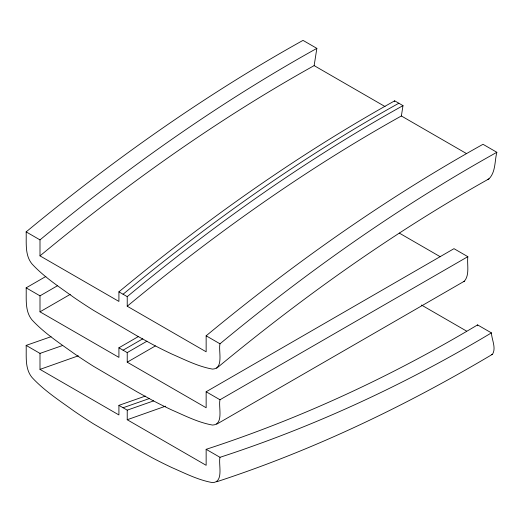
<?xml version="1.0" encoding="UTF-8"?>
<svg xmlns="http://www.w3.org/2000/svg" width="523" height="523" viewBox="0 0 523 523"><rect width="100%" height="100%" fill="white"/><g stroke="black" fill="none" stroke-linecap="round" stroke-linejoin="round"><path stroke-width="0.78" d="M146.937 341.212L127.226 352.594L127.226 362.184L206.147 407.75L206.147 391.766L453.984 248.673L467.83 256.669L219.987 399.755C218.274 406.835 224.119 424.545 212.56 425.068C198.341 422.564 185.247 415.831 172.1 410.117A549.719 317.383 60 0 1 152.402 400.311L136.915 391.766L93.741 366.44A549.719 317.383 60 0 1 74.037 353.502C59.517 343.029 44.2 333.118 31.988 319.88C24.64 310.943 26.555 298.561 26.15 287.846L45.867 276.464M496.85 152.291C398.565 206.984 306.589 272.163 219.987 343.801C218.274 350.881 224.119 368.591 212.56 369.107C198.341 366.603 185.247 359.876 172.1 354.163A549.719 317.383 60 0 1 152.402 344.35L136.915 335.805L93.741 310.485A549.719 317.383 60 0 1 74.037 297.548C59.517 287.068 44.2 277.164 31.988 263.925C24.64 254.982 26.555 242.607 26.15 231.885C112.752 160.254 204.722 95.068 303.013 40.382L316.853 48.371L314.14 65.617C216.731 119.872 125.821 184.854 39.996 255.871L118.917 301.431L118.917 291.841C205.206 220.458 296.757 155.351 394.688 100.834L402.998 105.633L401.37 115.975C303.955 170.23 213.051 235.219 127.226 306.23L206.147 351.796L206.147 335.805C292.743 264.174 384.719 198.988 483.004 144.296L496.85 152.291C494.581 161.012 495.784 172.054 488.979 178.84C392.309 233.055 301.908 297.626 216.607 368.27M26.15 345.402L39.996 353.398L39.996 369.382L118.917 414.948L118.917 405.351L127.226 410.15L127.226 419.74L206.147 465.307L206.147 449.322L219.987 457.311C218.274 464.391 224.119 482.101 212.56 482.618C198.341 480.121 185.247 473.387 172.1 467.673A549.719 317.383 60 0 1 152.402 457.867L136.915 449.322L93.741 423.996A549.719 317.383 60 0 1 74.037 411.058C59.517 400.585 44.2 390.674 31.988 377.436C24.64 368.499 26.555 356.117 26.15 345.402L51.071 336.681M467.83 256.669C466.902 264.592 469.883 274.49 464.45 281.145L216.607 424.231M394.551 101.704L394.688 100.834M216.607 481.788C313.251 450.225 405.227 406.142 492.529 354.261C496.392 347.952 491.751 339.715 491.417 332.889L477.571 324.894C391.923 376.135 301.071 418.407 206.147 449.322M39.996 255.871L39.996 239.88C126.599 168.249 218.568 103.064 316.853 48.371M123.068 294.24C209.363 222.85 300.908 157.75 398.846 103.234M127.226 306.23L127.226 296.639C213.515 225.25 305.059 160.149 402.998 105.633M26.15 287.846L39.996 295.841L57.595 285.676M39.996 295.841L39.996 311.826L70.272 294.344M39.996 311.826L118.917 357.392L118.917 347.795L138.628 336.413M123.068 350.194L142.786 338.812M127.226 362.184L155.39 345.925M491.417 332.889C405.77 384.124 314.924 426.402 219.987 457.311M463.326 281.688L464.45 281.145M487.658 179.487L488.979 178.84M491.613 354.666L492.529 354.261M78.3 355.823L39.996 369.382M165.53 406.181L127.226 419.74M145.348 396.081L118.917 405.351M149.506 398.48L123.068 407.75M153.657 400.88L127.226 410.15M62.714 345.455L39.996 353.398M314.14 65.617L385.052 106.561M401.37 115.975L466.542 153.605M399.324 233.108L440.235 256.728M421.46 305.04L466.542 331.072M26.15 231.885L39.996 239.88M206.147 335.805L219.987 343.801M118.917 291.841L127.226 296.639M206.147 391.766L219.987 399.755M118.917 347.795L127.226 352.594M477.571 324.894L477.741 325.777"/></g></svg>
